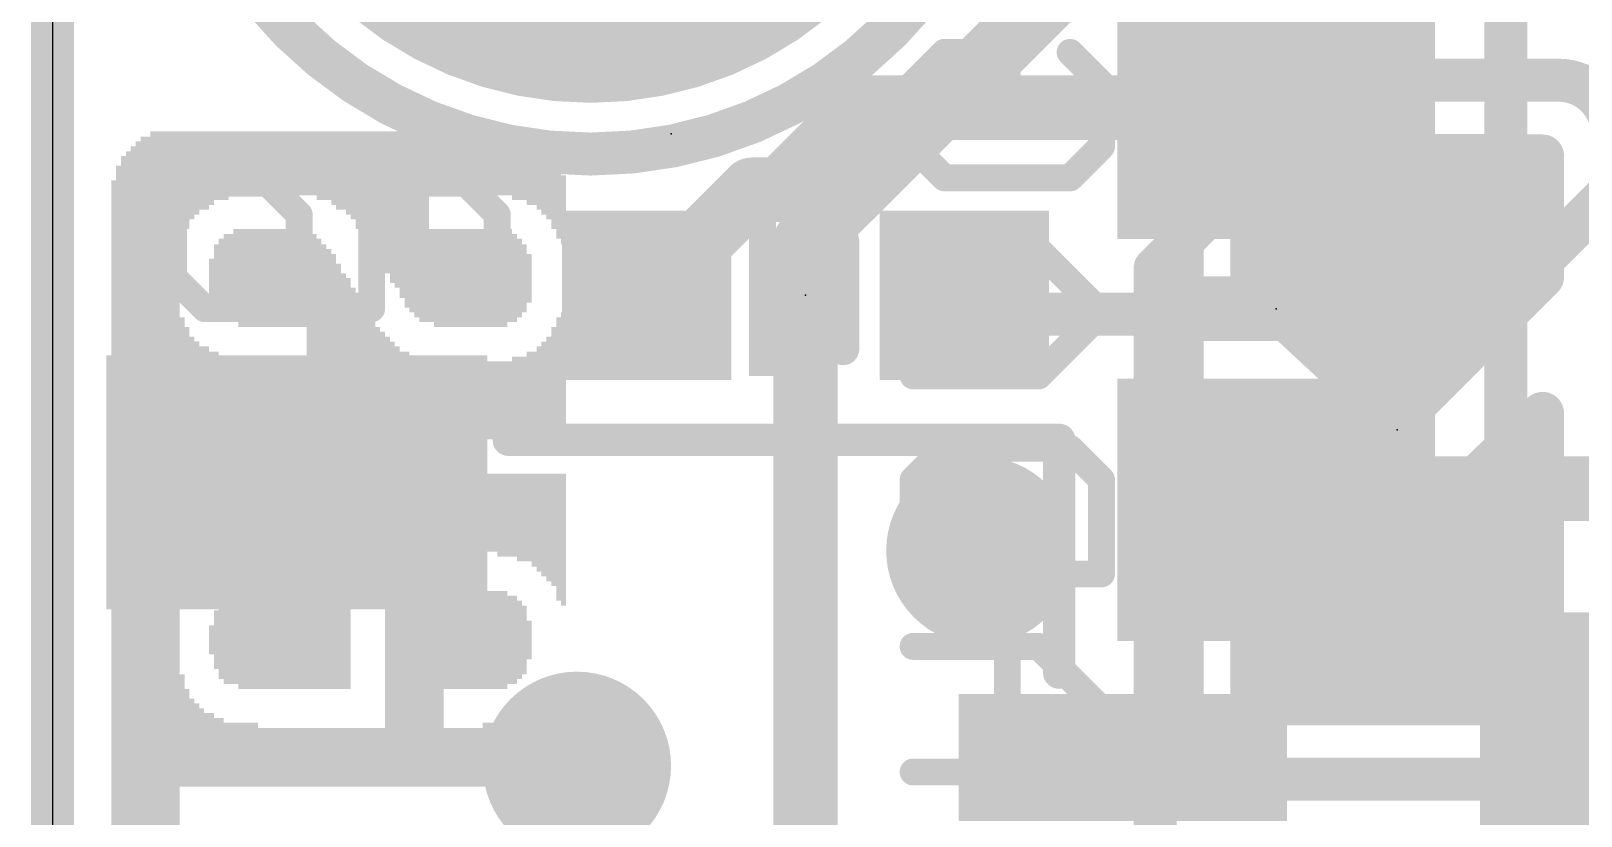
# Model space of a CAD drawing. Extents: x -0.1 to 25.5, y -0.1 to 17.9.
# Drawn here: x -0.1 to 7.22, y 10.11 to 13.82 of the extents above; entities that cross this region are included whole.
import ezdxf

# ---------------------------------------------------------------- set-up
doc = ezdxf.new("R2010")
doc.units = 0
for name, color, linetype in [('1', 12, 'CONTINUOUS'), ('16', 5, 'CONTINUOUS'), ('17', 110, 'CONTINUOUS'), ('18', 110, 'CONTINUOUS'), ('20', 53, 'CONTINUOUS'), ('21', 40, 'CONTINUOUS'), ('22', 6, 'CONTINUOUS'), ('23', 40, 'CONTINUOUS'), ('24', 6, 'CONTINUOUS')]:
    doc.layers.add(name, color=color, linetype=linetype)

# ---------------------------------------------------------------- blocks, each defined once
blk = doc.blocks.new('RECT')
blk.add_solid([(-0.5, -0.5), (0.5, -0.5), (-0.5, 0.5), (0.5, 0.5)])
blk = doc.blocks.new('RECT121920X243840R50')
at = {"const_width": 0.1905}
blk.add_lwpolyline([(0.2858, -0.5715), (0.2858, 0.5715, 0.4142), (0.1905, 0.6668), (-0.1905, 0.6668, 0.4142), (-0.2858, 0.5715), (-0.2858, -0.5715, 0.4142), (-0.1905, -0.6668), (0.1905, -0.6668, 0.4142)], format="xyb", close=True, dxfattribs=at)
blk.add_solid([(-0.2159, -0.5969), (0.2159, -0.5969), (-0.2159, 0.5969), (0.2159, 0.5969)])
blk = doc.blocks.new('ROUNDP')
at = {"const_width": 0.5}
blk.add_lwpolyline([(0, -0.25, 1), (0, 0.25, 1), (0, -0.25)], format="xyb", dxfattribs=at)
blk = doc.blocks.new('ROUNDV')
at = {"const_width": 0.5}
blk.add_lwpolyline([(0, -0.25, 1), (0, 0.25, 1), (0, -0.25)], format="xyb", dxfattribs=at)

msp = doc.modelspace()

# ---------------------------------------------------------------- linework, layer by layer
at = {"layer": '1'}
for points, const_width in [([(0, 0), (0, 17.78)], 0.2032), ([(3.4382, 13.0716), (3.8261, 13.4595)], 0.3048), ([(3.8261, 13.4595), (5.7785, 13.4595)], 0.3048), ([(7.463, 13.169), (6.7783, 12.4843)], 0.2032), ([(2.806, 12.573), (3.3046, 13.0716)], 0.3048), ([(3.3046, 13.0716), (3.4382, 13.0716)], 0.3048), ([(4.306, 12.573), (4.3947, 12.4843)], 0.2032), ([(6.7783, 12.4843), (4.3947, 12.4843)], 0.2032), ([(6.9215, 11.6595), (5.6785, 11.6595)], 0.3048), ([(5.7785, 11.5595), (5.6785, 11.6595)], 0.3048), ([(7.463, 11.6595), (6.9215, 11.6595)], 0.3048), ([(6.9215, 11.6595), (6.9215, 10.6435)], 0.3048), ([(6.9215, 10.6435), (7.278, 10.287)], 0.3048), ([(6.8478, 9.8568), (7.278, 10.287)], 0.3048)]:
    msp.add_lwpolyline(points, dxfattribs=dict(at, const_width=const_width))
for points, const_width in [([(3.8261, 13.5357, 1), (3.8261, 13.3833)], 0.1524), ([(3.88, 13.4056, 1), (3.7722, 13.5134)], 0.1524), ([(5.7785, 13.3833, 1), (5.7785, 13.5357)], 0.1524), ([(3.3046, 13.1478, 1), (3.3046, 12.9954)], 0.1524), ([(3.3585, 13.0177, 1), (3.2507, 13.1255)], 0.1524), ([(3.3843, 13.1255, 1), (3.4921, 13.0177)], 0.1524), ([(3.4382, 12.9954, 1), (3.4382, 13.1478)], 0.1524), ([(2.7521, 12.6269, 1), (2.8599, 12.5191)], 0.1524), ([(4.3419, 12.6089, 1), (4.2701, 12.5371)], 0.1016), ([(4.3947, 12.5351, 1), (4.3947, 12.4335)], 0.1016), ([(4.3588, 12.4484, 1), (4.4306, 12.5202)], 0.1016), ([(6.7424, 12.5202, 1), (6.8142, 12.4484)], 0.1016), ([(6.7783, 12.4335, 1), (6.7783, 12.5351)], 0.1016), ([(5.6785, 11.7357, 1), (5.6785, 11.5833)], 0.1524), ([(5.7324, 11.7134, 1), (5.6246, 11.6056)], 0.1524), ([(6.9215, 11.7357, 1), (6.9215, 11.5833)], 0.1524), ([(6.9977, 11.6595, 1), (6.8453, 11.6595)], 0.1524), ([(6.9215, 11.5833, 1), (6.9215, 11.7357)], 0.1524), ([(5.7246, 11.5056, 1), (5.8324, 11.6134)], 0.1524), ([(6.9754, 10.6974, 1), (6.8676, 10.5896)], 0.1524), ([(6.8453, 10.6435, 1), (6.9977, 10.6435)], 0.1524), ([(7.3319, 10.2331, 1), (7.2241, 10.3409)], 0.1524), ([(7.2241, 10.2331, 1), (7.3319, 10.3409)], 0.1524)]:
    msp.add_lwpolyline(points, format="xyb", dxfattribs=dict(at, const_width=const_width))
at = {"layer": '16'}
for points, const_width in [([(0, 0), (0, 17.78)], 0.2032), ([(6.35, 15.24), (6.35, 13.081)], 0.2032), ([(5.08, 14.351), (3.556, 12.827)], 0.3048), ([(5.6634, 13.231), (5.6634, 12.6095)], 0.2032), ([(7.0366, 13.231), (5.6634, 13.231)], 0.2032), ([(7.0366, 12.6595), (7.0366, 13.231)], 0.2032), ([(5.6634, 13.208), (7.0366, 13.208)], 0.2032), ([(6.35, 13.081), (6.223, 12.954)], 0.2032), ([(5.6634, 13.0048), (7.0366, 13.0048)], 0.2032), ([(5.207, 12.7), (5.461, 12.954)], 0.2032), ([(5.461, 12.954), (6.223, 12.954)], 0.2032), ([(6.223, 12.954), (6.35, 12.954)], 0.2032), ([(3.556, 9.398), (3.556, 12.827)], 0.3048), ([(5.6634, 12.8016), (7.0366, 12.8016)], 0.2032), ([(5.207, 9.0785), (5.207, 12.7)], 0.2032), ([(6.35, 11.9729), (7.0366, 12.6595)], 0.2032), ([(5.6634, 12.6095), (6.35, 11.9729)], 0.2032), ([(5.6754, 12.5984), (6.9755, 12.5984)], 0.2032), ([(5.8945, 12.3952), (6.7723, 12.3952)], 0.2032), ([(6.1137, 12.192), (6.5691, 12.192)], 0.2032), ([(5.6634, 12.015), (6.35, 11.3538)], 0.2032), ([(5.6634, 10.645), (5.6634, 12.015)], 0.2032), ([(5.6634, 11.9888), (5.6906, 11.9888)], 0.2032), ([(6.3329, 11.9888), (6.3659, 11.9888)], 0.2032), ([(6.35, 11.3538), (7.0366, 12.015)], 0.2032), ([(7.0094, 11.9888), (7.0366, 11.9888)], 0.2032), ([(7.0366, 12.015), (7.0366, 10.645)], 0.2032), ([(5.6634, 11.7856), (5.9016, 11.7856)], 0.2032), ([(6.7984, 11.7856), (7.0366, 11.7856)], 0.2032), ([(5.6634, 11.5824), (6.1126, 11.5824)], 0.2032), ([(6.5874, 11.5824), (7.0366, 11.5824)], 0.2032), ([(5.6634, 11.3792), (6.3236, 11.3792)], 0.2032), ([(6.3764, 11.3792), (7.0366, 11.3792)], 0.2032), ([(5.6634, 11.176), (7.0366, 11.176)], 0.2032), ([(5.6634, 10.9728), (7.0366, 10.9728)], 0.2032), ([(6.35, 10.922), (7.62, 10.922)], 0.3048), ([(5.6634, 10.7696), (7.0366, 10.7696)], 0.2032), ([(7.0366, 10.645), (5.6634, 10.645)], 0.2032)]:
    msp.add_lwpolyline(points, dxfattribs=dict(at, const_width=const_width))
for points, const_width in [([(5.7142, 13.231, 1), (5.6126, 13.231)], 0.1016), ([(5.6634, 13.2818, 1), (5.6634, 13.1802)], 0.1016), ([(7.0874, 13.231, 1), (6.9858, 13.231)], 0.1016), ([(7.0366, 13.1802, 1), (7.0366, 13.2818)], 0.1016), ([(5.6634, 13.2588, 1), (5.6634, 13.1572)], 0.1016), ([(7.0366, 13.1572, 1), (7.0366, 13.2588)], 0.1016), ([(6.3859, 13.0451, 1), (6.3141, 13.1169)], 0.1016), ([(5.6634, 13.0556, 1), (5.6634, 12.954)], 0.1016), ([(6.2992, 13.081, 1), (6.4008, 13.081)], 0.1016), ([(7.0366, 12.954, 1), (7.0366, 13.0556)], 0.1016), ([(5.461, 13.0048, 1), (5.461, 12.9032)], 0.1016), ([(5.4969, 12.9181, 1), (5.4251, 12.9899)], 0.1016), ([(6.223, 13.0048, 1), (6.223, 12.9032)], 0.1016), ([(6.1871, 12.9899, 1), (6.2589, 12.9181)], 0.1016), ([(6.223, 12.9032, 1), (6.223, 13.0048)], 0.1016), ([(6.35, 12.9032, 1), (6.35, 13.0048)], 0.1016), ([(3.6322, 12.827, 1), (3.4798, 12.827)], 0.1524), ([(3.5021, 12.8809, 1), (3.6099, 12.7731)], 0.1524), ([(5.6634, 12.8524, 1), (5.6634, 12.7508)], 0.1016), ([(7.0366, 12.7508, 1), (7.0366, 12.8524)], 0.1016), ([(5.2578, 12.7, 1), (5.1562, 12.7)], 0.1016), ([(5.1711, 12.7359, 1), (5.2429, 12.6641)], 0.1016), ([(7.0725, 12.6236, 1), (7.0007, 12.6954)], 0.1016), ([(5.6979, 12.6468, 1), (5.6289, 12.5722)], 0.1016), ([(5.6754, 12.6492, 1), (5.6754, 12.5476)], 0.1016), ([(6.9755, 12.5476, 1), (6.9755, 12.6492)], 0.1016), ([(6.9858, 12.6595, 1), (7.0874, 12.6595)], 0.1016), ([(5.6126, 12.6095, 1), (5.7142, 12.6095)], 0.1016), ([(5.8945, 12.446, 1), (5.8945, 12.3444)], 0.1016), ([(6.7723, 12.3444, 1), (6.7723, 12.446)], 0.1016), ([(6.1137, 12.2428, 1), (6.1137, 12.1412)], 0.1016), ([(6.5691, 12.1412, 1), (6.5691, 12.2428)], 0.1016), ([(5.6986, 12.0516, 1), (5.6282, 11.9784)], 0.1016), ([(5.7142, 12.015, 1), (5.6126, 12.015)], 0.1016), ([(5.6634, 12.0396, 1), (5.6634, 11.938)], 0.1016), ([(5.6906, 11.938, 1), (5.6906, 12.0396)], 0.1016), ([(6.3329, 12.0396, 1), (6.3329, 11.938)], 0.1016), ([(6.3659, 11.938, 1), (6.3659, 12.0396)], 0.1016), ([(7.0094, 12.0396, 1), (7.0094, 11.938)], 0.1016), ([(7.0874, 12.015, 1), (6.9858, 12.015)], 0.1016), ([(7.0718, 11.9784, 1), (7.0014, 12.0516)], 0.1016), ([(7.0366, 11.938, 1), (7.0366, 12.0396)], 0.1016), ([(6.3141, 12.0088, 1), (6.3859, 11.937)], 0.1016), ([(6.3155, 11.9356, 1), (6.3845, 12.0102)], 0.1016), ([(5.6634, 11.8364, 1), (5.6634, 11.7348)], 0.1016), ([(5.9016, 11.7348, 1), (5.9016, 11.8364)], 0.1016), ([(6.7984, 11.8364, 1), (6.7984, 11.7348)], 0.1016), ([(7.0366, 11.7348, 1), (7.0366, 11.8364)], 0.1016), ([(5.6634, 11.6332, 1), (5.6634, 11.5316)], 0.1016), ([(6.1126, 11.5316, 1), (6.1126, 11.6332)], 0.1016), ([(6.5874, 11.6332, 1), (6.5874, 11.5316)], 0.1016), ([(7.0366, 11.5316, 1), (7.0366, 11.6332)], 0.1016), ([(5.6634, 11.43, 1), (5.6634, 11.3284)], 0.1016), ([(6.3148, 11.3904, 1), (6.3852, 11.3172)], 0.1016), ([(6.3148, 11.3172, 1), (6.3852, 11.3904)], 0.1016), ([(6.3236, 11.3284, 1), (6.3236, 11.43)], 0.1016), ([(6.3764, 11.43, 1), (6.3764, 11.3284)], 0.1016), ([(7.0366, 11.3284, 1), (7.0366, 11.43)], 0.1016), ([(5.6634, 11.2268, 1), (5.6634, 11.1252)], 0.1016), ([(7.0366, 11.1252, 1), (7.0366, 11.2268)], 0.1016), ([(5.6634, 11.0236, 1), (5.6634, 10.922)], 0.1016), ([(6.35, 10.9982, 1), (6.35, 10.8458)], 0.1524), ([(7.0366, 10.922, 1), (7.0366, 11.0236)], 0.1016), ([(5.6634, 10.8204, 1), (5.6634, 10.7188)], 0.1016), ([(7.0366, 10.7188, 1), (7.0366, 10.8204)], 0.1016), ([(5.6634, 10.6958, 1), (5.6634, 10.5942)], 0.1016), ([(5.6126, 10.645, 1), (5.7142, 10.645)], 0.1016), ([(6.9858, 10.645, 1), (7.0874, 10.645)], 0.1016), ([(7.0366, 10.5942, 1), (7.0366, 10.6958)], 0.1016)]:
    msp.add_lwpolyline(points, format="xyb", dxfattribs=dict(at, const_width=const_width))
at = {"layer": '20'}
msp.add_line((0, 15.24), (0, 2.54), dxfattribs=at)
at = {"layer": '21'}
for points, const_width in [([(2.54, 13.24, 1), (2.54, 17.24, 1), (2.54, 13.24)], 0.2032), ([(0.7198, 13.1344, 1), (0.7198, 13.0709)], 0.0635), ([(0.7422, 13.0802, 1), (0.6973, 13.1251)], 0.0635), ([(1.0388, 13.1251, 1), (0.9939, 13.0802)], 0.0635), ([(1.0164, 13.0709, 1), (1.0164, 13.1344)], 0.0635), ([(1.507, 13.1344, 1), (1.507, 13.0709)], 0.0635), ([(1.5388, 13.1027, 1), (1.4753, 13.1027)], 0.0635), ([(1.9743, 13.1251, 1), (1.9294, 13.0802)], 0.0635), ([(1.9519, 13.0709, 1), (1.9519, 13.1344)], 0.0635), ([(0.6033, 12.9544, 1), (0.5397, 12.9544)], 0.0635), ([(0.549, 12.9768, 1), (0.594, 12.9319)], 0.0635), ([(1.1964, 12.9544, 1), (1.1329, 12.9544)], 0.0635), ([(1.1422, 12.9319, 1), (1.1871, 12.9768)], 0.0635), ([(2.1319, 12.9544, 1), (2.0684, 12.9544)], 0.0635), ([(2.0777, 12.9319, 1), (2.1226, 12.9768)], 0.0635), ([(3.7719, 12.827, 1), (3.6957, 12.827)], 0.0762), ([(3.7576, 12.7972, 1), (3.71, 12.8568)], 0.0762), ([(3.7021, 12.8397, 1), (3.7021, 12.7635)], 0.0762), ([(3.7338, 12.7635, 1), (3.7338, 12.8397)], 0.0762), ([(0.5397, 12.6578, 1), (0.6033, 12.6578)], 0.0635), ([(0.594, 12.6802, 1), (0.549, 12.6353)], 0.0635), ([(1.1329, 12.6578, 1), (1.1964, 12.6578)], 0.0635), ([(1.1871, 12.6353, 1), (1.1422, 12.6802)], 0.0635), ([(3.5116, 12.6873, 1), (3.5116, 12.6111)], 0.0762), ([(3.7338, 12.6111, 1), (3.7338, 12.6873)], 0.0762), ([(3.4401, 12.6028, 1), (3.3925, 12.5432)], 0.0762), ([(3.3925, 12.6028, 1), (3.4401, 12.5432)], 0.0762), ([(5.2705, 12.5857, 1), (5.2705, 12.4333)], 0.1524), ([(6.2865, 12.4333, 1), (6.2865, 12.5857)], 0.1524), ([(0.7198, 12.5413, 1), (0.7198, 12.4778)], 0.0635), ([(0.6973, 12.487, 1), (0.7422, 12.532)], 0.0635), ([(0.9939, 12.532, 1), (1.0388, 12.487)], 0.0635), ([(1.0164, 12.4778, 1), (1.0164, 12.5413)], 0.0635), ([(1.4753, 12.5095, 1), (1.5388, 12.5095)], 0.0635), ([(2.0684, 12.5095, 1), (2.1319, 12.5095)], 0.0635), ([(3.5116, 12.5349, 1), (3.5116, 12.4587)], 0.0762), ([(3.7338, 12.4587, 1), (3.7338, 12.5349)], 0.0762), ([(3.7021, 12.3825, 1), (3.7021, 12.3063)], 0.0762), ([(3.71, 12.2892, 1), (3.7576, 12.3488)], 0.0762), ([(3.7338, 12.3063, 1), (3.7338, 12.3825)], 0.0762), ([(3.6957, 12.319, 1), (3.7719, 12.319)], 0.0762), ([(2.154, 11.9281, 1), (2.154, 11.8519)], 0.0762), ([(4.7921, 11.89, 1), (4.7159, 11.89)], 0.0762), ([(4.754, 11.8519, 1), (4.754, 11.9281)], 0.0762), ([(6.8122, 11.1095, 1), (6.9138, 11.1095)], 0.1016), ([(0.4921, 10.99, 1), (0.4159, 10.99)], 0.0762), ([(4.7159, 10.79, 1), (4.7921, 10.79)], 0.0762)]:
    msp.add_lwpolyline(points, format="xyb", dxfattribs=dict(at, const_width=const_width))
for points, const_width in [([(6.863, 11.1095), (6.863, 13.9095)], 0.2032), ([(0.7198, 13.1027), (0.5715, 12.9544)], 0.127), ([(1.0164, 13.1027), (0.7198, 13.1027)], 0.127), ([(1.1647, 12.9544), (1.0164, 13.1027)], 0.127), ([(1.507, 12.5095), (1.507, 13.1027)], 0.127), ([(1.507, 13.1027), (1.9519, 13.1027)], 0.127), ([(1.9519, 13.1027), (2.1002, 12.9544)], 0.127), ([(0.5715, 12.9544), (0.5715, 12.6578)], 0.127), ([(1.1647, 12.6578), (1.1647, 12.9544)], 0.127), ([(2.1002, 12.9544), (2.1002, 12.5095)], 0.127), ([(3.7338, 12.827), (3.4163, 12.573)], 0.1524), ([(3.7338, 12.319), (3.7338, 12.827)], 0.1524), ([(3.7021, 12.8016), (3.7338, 12.8016)], 0.1524), ([(0.5715, 12.6578), (0.7198, 12.5095)], 0.127), ([(1.0164, 12.5095), (1.1647, 12.6578)], 0.127), ([(3.5116, 12.6492), (3.7338, 12.6492)], 0.1524), ([(3.4163, 12.573), (3.7338, 12.319)], 0.1524), ([(5.2705, 12.5095), (6.2865, 12.5095)], 0.3048), ([(0.7198, 12.5095), (1.0164, 12.5095)], 0.127), ([(3.5116, 12.4968), (3.7338, 12.4968)], 0.1524), ([(3.7021, 12.3444), (3.7338, 12.3444)], 0.1524), ([(2.154, 11.89), (4.754, 11.89)], 0.1524), ([(4.754, 11.89), (4.754, 10.79)], 0.1524), ([(0.454, 10.99), (0.454, 6.79)], 0.1524)]:
    msp.add_lwpolyline(points, dxfattribs=dict(at, const_width=const_width))
at = {"layer": '22'}
for points, const_width in [([(4.064, 13.5724), (4.2123, 13.7207)], 0.127), ([(4.2123, 13.7207), (4.5089, 13.7207)], 0.127), ([(4.5089, 13.7207), (4.5089, 13.4241)], 0.127), ([(4.8055, 13.7207), (4.9538, 13.5724)], 0.127), ([(7.112, 13.589), (5.588, 13.589)], 0.2032), ([(4.064, 13.2758), (4.064, 13.5724)], 0.127), ([(4.9538, 13.5724), (4.9538, 13.2758)], 0.127), ([(5.334, 13.335), (5.334, 10.541)], 0.2032), ([(4.2123, 13.1275), (4.064, 13.2758)], 0.127), ([(4.9538, 13.2758), (4.8055, 13.1275)], 0.127), ([(4.8055, 13.1275), (4.2123, 13.1275)], 0.127), ([(4.6572, 12.7852), (4.064, 12.7852)], 0.127), ([(4.5089, 12.192), (4.5089, 12.7852)], 0.127), ([(4.9538, 12.4886), (4.6572, 12.7852)], 0.127), ([(4.6572, 12.192), (4.9538, 12.4886)], 0.127), ([(4.064, 12.192), (4.6572, 12.192)], 0.127), ([(4.064, 11.7014), (4.2123, 11.8497)], 0.127), ([(4.2123, 11.8497), (4.8055, 11.8497)], 0.127), ([(4.8055, 11.8497), (4.9538, 11.7014)], 0.127), ([(4.064, 11.2565), (4.064, 11.7014)], 0.127), ([(4.9538, 11.7014), (4.9538, 11.2565)], 0.127), ([(4.9538, 11.2565), (4.064, 11.2565)], 0.127), ([(4.6572, 10.9141), (4.064, 10.9141)], 0.127), ([(4.5089, 10.321), (4.5089, 10.9141)], 0.127), ([(4.9538, 10.6175), (4.6572, 10.9141)], 0.127), ([(4.6572, 10.321), (4.9538, 10.6175)], 0.127), ([(4.064, 10.321), (4.6572, 10.321)], 0.127), ([(7.112, 10.287), (5.588, 10.287)], 0.2032)]:
    msp.add_lwpolyline(points, dxfattribs=dict(at, const_width=const_width))
for points, const_width in [([(4.2123, 13.7524, 1), (4.2123, 13.6889)], 0.0635), ([(4.2347, 13.6982, 1), (4.1898, 13.7431)], 0.0635), ([(4.5406, 13.7207, 1), (4.4771, 13.7207)], 0.0635), ([(4.5089, 13.6889, 1), (4.5089, 13.7524)], 0.0635), ([(4.8279, 13.7431, 1), (4.783, 13.6982)], 0.0635), ([(5.588, 13.589, 0.4142), (5.334, 13.335)], 0.2032), ([(5.588, 13.6398, 1), (5.588, 13.5382)], 0.1016), ([(5.588, 13.5382, 1), (5.588, 13.6398)], 0.1016), ([(7.366, 13.335, 0.4142), (7.112, 13.589)], 0.2032), ([(7.112, 13.6398, 1), (7.112, 13.5382)], 0.1016), ([(7.112, 13.5382, 1), (7.112, 13.6398)], 0.1016), ([(4.0415, 13.5948, 1), (4.0865, 13.5499)], 0.0635), ([(4.0957, 13.5724, 1), (4.0323, 13.5724)], 0.0635), ([(4.9855, 13.5724, 1), (4.922, 13.5724)], 0.0635), ([(4.9313, 13.5499, 1), (4.9762, 13.5948)], 0.0635), ([(4.4771, 13.4241, 1), (4.5406, 13.4241)], 0.0635), ([(5.3848, 13.335, 1), (5.2832, 13.335)], 0.1016), ([(4.0865, 13.2983, 1), (4.0415, 13.2534)], 0.0635), ([(4.9762, 13.2534, 1), (4.9313, 13.2983)], 0.0635), ([(5.2832, 13.335, 1), (5.3848, 13.335)], 0.1016), ([(4.0323, 13.2758, 1), (4.0957, 13.2758)], 0.0635), ([(4.922, 13.2758, 1), (4.9855, 13.2758)], 0.0635), ([(4.2123, 13.1593, 1), (4.2123, 13.0958)], 0.0635), ([(4.1898, 13.1051, 1), (4.2347, 13.15)], 0.0635), ([(4.783, 13.15, 1), (4.8279, 13.1051)], 0.0635), ([(4.8055, 13.0958, 1), (4.8055, 13.1593)], 0.0635), ([(4.064, 12.8169, 1), (4.064, 12.7534)], 0.0635), ([(4.5406, 12.7852, 1), (4.4771, 12.7852)], 0.0635), ([(4.6796, 12.8076, 1), (4.6347, 12.7627)], 0.0635), ([(4.6572, 12.7534, 1), (4.6572, 12.8169)], 0.0635), ([(4.9762, 12.4661, 1), (4.9313, 12.511)], 0.0635), ([(4.9313, 12.4661, 1), (4.9762, 12.511)], 0.0635), ([(4.064, 12.2237, 1), (4.064, 12.1602)], 0.0635), ([(4.6347, 12.2144, 1), (4.6796, 12.1695)], 0.0635), ([(4.6572, 12.1602, 1), (4.6572, 12.2237)], 0.0635), ([(4.4771, 12.192, 1), (4.5406, 12.192)], 0.0635), ([(4.2123, 11.8814, 1), (4.2123, 11.8179)], 0.0635), ([(4.2347, 11.8272, 1), (4.1898, 11.8721)], 0.0635), ([(4.8279, 11.8721, 1), (4.783, 11.8272)], 0.0635), ([(4.8055, 11.8179, 1), (4.8055, 11.8814)], 0.0635), ([(4.0415, 11.7238, 1), (4.0865, 11.6789)], 0.0635), ([(4.0957, 11.7014, 1), (4.0323, 11.7014)], 0.0635), ([(4.9855, 11.7014, 1), (4.922, 11.7014)], 0.0635), ([(4.9313, 11.6789, 1), (4.9762, 11.7238)], 0.0635), ([(4.064, 11.2882, 1), (4.064, 11.2247)], 0.0635), ([(4.0323, 11.2565, 1), (4.0957, 11.2565)], 0.0635), ([(4.922, 11.2565, 1), (4.9855, 11.2565)], 0.0635), ([(4.9538, 11.2247, 1), (4.9538, 11.2882)], 0.0635), ([(4.064, 10.9459, 1), (4.064, 10.8824)], 0.0635), ([(4.5406, 10.9141, 1), (4.4771, 10.9141)], 0.0635), ([(4.6796, 10.9366, 1), (4.6347, 10.8917)], 0.0635), ([(4.6572, 10.8824, 1), (4.6572, 10.9459)], 0.0635), ([(4.9762, 10.5951, 1), (4.9313, 10.64)], 0.0635), ([(4.9313, 10.5951, 1), (4.9762, 10.64)], 0.0635), ([(5.334, 10.541, 0.4142), (5.588, 10.287)], 0.2032), ([(5.3848, 10.541, 1), (5.2832, 10.541)], 0.1016), ([(7.112, 10.287, 0.4142), (7.366, 10.541)], 0.2032), ([(5.2832, 10.541, 1), (5.3848, 10.541)], 0.1016), ([(4.064, 10.3527, 1), (4.064, 10.2892)], 0.0635), ([(4.4771, 10.321, 1), (4.5406, 10.321)], 0.0635), ([(4.6347, 10.3434, 1), (4.6796, 10.2985)], 0.0635), ([(4.6572, 10.2892, 1), (4.6572, 10.3527)], 0.0635), ([(5.588, 10.3378, 1), (5.588, 10.2362)], 0.1016), ([(5.588, 10.2362, 1), (5.588, 10.3378)], 0.1016), ([(7.112, 10.3378, 1), (7.112, 10.2362)], 0.1016), ([(7.112, 10.2362, 1), (7.112, 10.3378)], 0.1016)]:
    msp.add_lwpolyline(points, format="xyb", dxfattribs=dict(at, const_width=const_width))
at = {"layer": '23'}
for p in [(3.556, 12.573), (5.7785, 12.5095)]:
    msp.add_point(p, dxfattribs=at)
at = {"layer": '24'}
for p in [(2.921, 13.335), (6.35, 11.938)]:
    msp.add_point(p, dxfattribs=at)

# ---------------------------------------------------------------- block references
at = {"layer": '1', "rotation": 90}
for p, xscale, yscale in [((5.7785, 13.4595), 1.24, 1.5), ((2.806, 12.573), 0.8, 0.8), ((4.306, 12.573), 0.8, 0.8), ((5.7785, 11.5595), 1.24, 1.5)]:
    msp.add_blockref('RECT', p, dxfattribs=dict(at, xscale=xscale, yscale=yscale))
at = {"layer": '1'}
for p, xscale, yscale in [((1.154, 11.69), 1.8, 1.2), ((5.054, 10.39), 1.55, 0.6)]:
    msp.add_blockref('RECT', p, dxfattribs=dict(at, xscale=xscale, yscale=yscale))
at = {"layer": '1', "xscale": 1.075}
msp.add_blockref('RECT', (7.278, 10.287), dxfattribs=at)
at = {"layer": '16', "rotation": 270}
for p in [(6.35, 12.954), (6.35, 10.922)]:
    msp.add_blockref('RECT121920X243840R50', p, dxfattribs=at)
at = {"layer": '17', "xscale": 3.516, "yscale": 3.516}
msp.add_blockref('ROUNDP', (2.54, 15.24), dxfattribs=at)
msp.add_blockref('ROUNDP', (2.54, 15.24), dxfattribs=at)
at = {"layer": '18', "xscale": 0.889, "yscale": 0.889}
for p in [(4.3815, 11.3665), (4.3815, 11.3665), (2.4765, 10.3505), (2.4765, 10.3505)]:
    msp.add_blockref('ROUNDV', p, dxfattribs=at)
at = {"layer": '21', "xscale": 0.762, "yscale": 0.127, "rotation": 90}
msp.add_blockref('RECT', (3.3528, 12.573), dxfattribs=at)
at = {"layer": '22', "rotation": 270}
for p, xscale, yscale in [((0.4271, 12.6073), 1.43, 0.0231), ((0.4502, 12.6073), 1.43, 0.0231), ((0.4733, 12.62), 1.4554, 0.0231), ((0.4964, 12.62), 1.4554, 0.0231), ((0.5196, 12.62), 1.4554, 0.0231), ((0.5427, 12.62), 1.4554, 0.0231), ((0.5658, 12.62), 1.4554, 0.0231), ((0.5889, 12.62), 1.4554, 0.0231), ((0.612, 13.0937), 0.508, 0.0231), ((0.635, 13.1166), 0.4623, 0.0229), ((0.658, 13.1394), 0.4166, 0.0231), ((0.6811, 13.1509), 0.3937, 0.0231), ((0.7042, 13.1623), 0.3708, 0.0231), ((0.7273, 13.1623), 0.3708, 0.0231), ((0.7504, 13.1737), 0.348, 0.0231), ((0.7736, 13.1851), 0.3251, 0.0231), ((0.7967, 13.1851), 0.3251, 0.0231), ((0.8198, 13.1851), 0.3251, 0.0231), ((0.8429, 13.1966), 0.3023, 0.0231), ((0.866, 13.1966), 0.3023, 0.0231), ((0.889, 13.1966), 0.3023, 0.0229), ((0.912, 13.1966), 0.3023, 0.0231), ((0.9351, 13.1966), 0.3023, 0.0231), ((0.9582, 13.1966), 0.3023, 0.0231), ((0.9813, 13.1966), 0.3023, 0.0231), ((1.0044, 13.1966), 0.3023, 0.0231), ((1.0276, 13.1966), 0.3023, 0.0231), ((1.0507, 13.1966), 0.3023, 0.0231), ((1.0738, 13.1966), 0.3023, 0.0231), ((1.0969, 13.1966), 0.3023, 0.0231), ((1.12, 13.1966), 0.3023, 0.0231), ((1.143, 13.1966), 0.3023, 0.0229), ((1.166, 13.1966), 0.3023, 0.0231), ((1.1891, 13.1966), 0.3023, 0.0231), ((1.2122, 13.1966), 0.3023, 0.0231), ((1.2353, 13.1966), 0.3023, 0.0231), ((1.2584, 13.1851), 0.3251, 0.0231), ((1.2816, 13.1851), 0.3251, 0.0231), ((1.3047, 13.1851), 0.3251, 0.0231), ((1.3278, 13.1737), 0.348, 0.0231), ((1.3509, 13.1623), 0.3708, 0.0231), ((1.374, 13.1623), 0.3708, 0.0231), ((1.397, 13.1509), 0.3937, 0.0229), ((1.42, 13.1394), 0.4166, 0.0231), ((1.4431, 13.1166), 0.4623, 0.0231), ((1.4662, 13.1051), 0.4851, 0.0231), ((1.4893, 13.081), 0.5334, 0.0231), ((1.5124, 13.0696), 0.5563, 0.0231), ((1.5356, 13.0467), 0.602, 0.0231), ((1.5587, 13.0239), 0.6477, 0.0231), ((1.5818, 13.0124), 0.6706, 0.0231), ((1.6049, 12.9896), 0.7163, 0.0231), ((1.628, 12.9781), 0.7391, 0.0231), ((1.651, 12.954), 0.7874, 0.0229), ((1.674, 12.9311), 0.8331, 0.0231), ((1.6971, 12.9197), 0.856, 0.0231), ((1.7202, 12.9083), 0.8788, 0.0231), ((1.7433, 12.8969), 0.9017, 0.0231), ((1.7664, 12.8969), 0.9017, 0.0231), ((1.7896, 13.1966), 0.3023, 0.0231), ((1.8127, 13.1966), 0.3023, 0.0231), ((1.8358, 13.1966), 0.3023, 0.0231), ((1.8589, 13.1966), 0.3023, 0.0231), ((1.882, 13.1966), 0.3023, 0.0231), ((1.905, 13.1966), 0.3023, 0.0229), ((1.928, 13.1966), 0.3023, 0.0231), ((1.9511, 13.1966), 0.3023, 0.0231), ((1.9742, 13.1966), 0.3023, 0.0231), ((1.9973, 13.1966), 0.3023, 0.0231), ((2.0204, 13.1966), 0.3023, 0.0231), ((2.0436, 13.1966), 0.3023, 0.0231), ((2.0667, 13.1966), 0.3023, 0.0231), ((2.0898, 13.1966), 0.3023, 0.0231), ((2.1129, 13.1966), 0.3023, 0.0231), ((2.136, 13.1966), 0.3023, 0.0231), ((2.159, 13.1966), 0.3023, 0.0229), ((2.182, 13.1851), 0.3251, 0.0231), ((2.2051, 13.1851), 0.3251, 0.0231), ((2.2282, 13.1851), 0.3251, 0.0231), ((2.2513, 13.161), 0.3226, 0.0231), ((2.2744, 13.161), 0.3226, 0.0231), ((0.358, 12.573), 1.3614, 0.0231), ((0.381, 12.5844), 1.3843, 0.0229), ((0.404, 12.5959), 1.4072, 0.0231), ((2.2976, 13.1382), 0.3226, 0.0231), ((2.3207, 13.1153), 0.3226, 0.0231), ((2.3438, 13.0924), 0.3226, 0.0231), ((0.3118, 12.5387), 1.2929, 0.0231), ((0.3349, 12.5616), 1.3386, 0.0231), ((2.3669, 13.0581), 0.3454, 0.0231), ((2.39, 13.0124), 0.3454, 0.0231), ((0.2887, 12.5044), 1.2243, 0.0231), ((2.413, 12.9769), 0.3251, 0.0229), ((0.866, 12.6657), 0.4394, 0.0231), ((0.889, 12.6543), 0.4623, 0.0229), ((0.912, 12.6543), 0.4623, 0.0231), ((0.9351, 12.6543), 0.4623, 0.0231), ((0.9582, 12.6543), 0.4623, 0.0231), ((0.9813, 12.6543), 0.4623, 0.0231), ((1.0044, 12.6543), 0.4623, 0.0231), ((1.0276, 12.6543), 0.4623, 0.0231), ((1.0507, 12.6543), 0.4623, 0.0231), ((1.0738, 12.6543), 0.4623, 0.0231), ((1.0969, 12.6543), 0.4623, 0.0231), ((1.12, 12.6543), 0.4623, 0.0231), ((1.143, 12.6543), 0.4623, 0.0229), ((1.166, 12.6543), 0.4623, 0.0231), ((1.1891, 12.6543), 0.4623, 0.0231), ((1.7896, 12.6657), 0.4394, 0.0231), ((1.8127, 12.6543), 0.4623, 0.0231), ((1.8358, 12.6543), 0.4623, 0.0231), ((1.8589, 12.6543), 0.4623, 0.0231), ((1.882, 12.6543), 0.4623, 0.0231), ((1.905, 12.6543), 0.4623, 0.0229), ((1.928, 12.6543), 0.4623, 0.0231), ((1.9511, 12.6543), 0.4623, 0.0231), ((1.9742, 12.6543), 0.4623, 0.0231), ((1.9973, 12.6543), 0.4623, 0.0231), ((2.0204, 12.6543), 0.4623, 0.0231), ((2.0436, 12.6543), 0.4623, 0.0231), ((2.0667, 12.6543), 0.4623, 0.0231), ((2.0898, 12.6543), 0.4623, 0.0231), ((2.1129, 12.6543), 0.4623, 0.0231), ((2.136, 12.6543), 0.4623, 0.0231), ((2.159, 12.6657), 0.4394, 0.0229), ((0.7736, 12.653), 0.3226, 0.0231), ((0.7967, 12.6543), 0.3708, 0.0231), ((0.8198, 12.6543), 0.4166, 0.0231), ((0.8429, 12.6543), 0.4166, 0.0231), ((1.2122, 12.3774), 0.9703, 0.0231), ((1.2353, 12.3774), 0.9703, 0.0231), ((1.2584, 12.366), 0.9474, 0.0231), ((1.2816, 12.3533), 0.922, 0.0231), ((2.182, 12.6543), 0.4166, 0.0231), ((2.2051, 12.6543), 0.3708, 0.0231), ((2.2282, 12.653), 0.3226, 0.0231), ((0.7504, 12.653), 0.1854, 0.0231), ((1.3047, 12.3419), 0.8992, 0.0231), ((1.3278, 12.3304), 0.8763, 0.0231), ((2.2513, 12.653), 0.2311, 0.0231), ((1.3509, 12.3076), 0.8306, 0.0231), ((1.374, 12.2847), 0.7849, 0.0231), ((1.397, 12.2733), 0.762, 0.0229), ((1.42, 12.2504), 0.7163, 0.0231), ((1.4431, 12.239), 0.6934, 0.0231), ((1.4662, 12.2149), 0.6452, 0.0231), ((0.612, 12.2847), 0.3683, 0.0231), ((1.4893, 12.192), 0.5994, 0.0231), ((1.5124, 12.1806), 0.5766, 0.0231), ((2.39, 12.1806), 0.5766, 0.0231), ((2.413, 12.192), 0.5994, 0.0229), ((0.635, 12.2619), 0.3226, 0.0229), ((0.658, 12.239), 0.2769, 0.0231), ((1.5356, 12.1577), 0.5309, 0.0231), ((1.5587, 12.1463), 0.508, 0.0231), ((1.5818, 12.1349), 0.4851, 0.0231), ((2.3438, 12.1349), 0.4851, 0.0231), ((2.3669, 12.1577), 0.5309, 0.0231), ((0.6811, 12.2276), 0.254, 0.0231), ((0.7042, 12.2161), 0.2311, 0.0231), ((0.7273, 12.2161), 0.2311, 0.0231), ((0.7504, 12.2034), 0.2057, 0.0231), ((0.7736, 12.0993), 0.414, 0.0231), ((1.6049, 12.1234), 0.4623, 0.0231), ((1.628, 12.112), 0.4394, 0.0231), ((1.651, 12.0993), 0.414, 0.0229), ((1.674, 12.0993), 0.414, 0.0231), ((2.2513, 12.0993), 0.414, 0.0231), ((2.2744, 12.0993), 0.414, 0.0231), ((2.2976, 12.112), 0.4394, 0.0231), ((2.3207, 12.1234), 0.4623, 0.0231), ((0.7967, 12.0879), 0.3912, 0.0231), ((0.8198, 12.0879), 0.3912, 0.0231), ((0.8429, 12.0879), 0.3912, 0.0231), ((0.866, 12.0764), 0.3683, 0.0231), ((0.889, 12.0764), 0.3683, 0.0229), ((0.912, 12.0764), 0.3683, 0.0231), ((0.9351, 12.0764), 0.3683, 0.0231), ((0.9582, 12.0764), 0.3683, 0.0231), ((0.9813, 12.0764), 0.3683, 0.0231), ((1.0044, 12.0764), 0.3683, 0.0231), ((1.0276, 12.0764), 0.3683, 0.0231), ((1.0507, 12.0764), 0.3683, 0.0231), ((1.0738, 12.0764), 0.3683, 0.0231), ((1.0969, 12.0764), 0.3683, 0.0231), ((1.12, 12.0764), 0.3683, 0.0231), ((1.143, 12.0764), 0.3683, 0.0229), ((1.166, 12.0764), 0.3683, 0.0231), ((1.1891, 12.0764), 0.3683, 0.0231), ((1.6971, 12.0879), 0.3912, 0.0231), ((1.7202, 12.0879), 0.3912, 0.0231), ((1.7433, 12.0764), 0.3683, 0.0231), ((1.7664, 12.0764), 0.3683, 0.0231), ((1.7896, 12.0764), 0.3683, 0.0231), ((1.8127, 12.0764), 0.3683, 0.0231), ((1.8358, 12.0764), 0.3683, 0.0231), ((1.8589, 12.0764), 0.3683, 0.0231), ((1.882, 12.0764), 0.3683, 0.0231), ((1.905, 12.0764), 0.3683, 0.0229), ((1.928, 12.0764), 0.3683, 0.0231), ((1.9511, 12.0764), 0.3683, 0.0231), ((1.9742, 12.0764), 0.3683, 0.0231), ((1.9973, 12.0764), 0.3683, 0.0231), ((2.0204, 12.0764), 0.3683, 0.0231), ((2.0436, 12.0764), 0.3683, 0.0231), ((2.0667, 12.0764), 0.3683, 0.0231), ((2.0898, 12.0764), 0.3683, 0.0231), ((2.1129, 12.0764), 0.3683, 0.0231), ((2.136, 12.0764), 0.3683, 0.0231), ((2.159, 12.0764), 0.3683, 0.0229), ((2.182, 12.0879), 0.3912, 0.0231), ((2.2051, 12.0879), 0.3912, 0.0231), ((2.2282, 12.0879), 0.3912, 0.0231), ((0.2887, 9.0856), 5.2883, 0.0231), ((0.3118, 9.0513), 5.3569, 0.0231), ((0.3349, 9.0284), 5.4026, 0.0231), ((0.358, 9.017), 5.4254, 0.0231), ((0.381, 9.0056), 5.4483, 0.0229), ((0.404, 8.9941), 5.4712, 0.0231), ((0.4271, 8.9941), 5.4712, 0.0231), ((0.4502, 8.9827), 5.494, 0.0231), ((0.4733, 8.9827), 5.494, 0.0231), ((0.4964, 8.97), 5.5194, 0.0231), ((0.5196, 8.97), 5.5194, 0.0231), ((0.5427, 8.97), 5.5194, 0.0231), ((0.5658, 8.97), 5.5194, 0.0231), ((0.5889, 8.97), 5.5194, 0.0231), ((0.7736, 11.5227), 0.414, 0.0231), ((0.7967, 11.5227), 0.414, 0.0231), ((0.8198, 11.5341), 0.3912, 0.0231), ((0.8429, 11.5341), 0.3912, 0.0231), ((0.866, 11.5341), 0.3912, 0.0231), ((0.889, 11.5341), 0.3912, 0.0229), ((0.912, 11.5456), 0.3683, 0.0231), ((0.9351, 11.5456), 0.3683, 0.0231), ((0.9582, 11.5456), 0.3683, 0.0231), ((0.9813, 11.5456), 0.3683, 0.0231), ((1.0044, 11.5456), 0.3683, 0.0231), ((1.0276, 11.5456), 0.3683, 0.0231), ((1.0507, 11.5456), 0.3683, 0.0231), ((1.0738, 11.5456), 0.3683, 0.0231), ((1.0969, 11.5456), 0.3683, 0.0231), ((1.12, 11.5456), 0.3683, 0.0231), ((1.143, 11.5456), 0.3683, 0.0229), ((1.166, 11.5456), 0.3683, 0.0231), ((1.1891, 11.5456), 0.3683, 0.0231), ((1.2122, 11.5456), 0.3683, 0.0231), ((1.2353, 11.5456), 0.3683, 0.0231), ((1.2584, 11.5456), 0.3683, 0.0231), ((1.2816, 11.5456), 0.3683, 0.0231), ((1.3047, 11.5456), 0.3683, 0.0231), ((1.3278, 11.5456), 0.3683, 0.0231), ((1.3509, 11.5456), 0.3683, 0.0231), ((1.374, 11.5456), 0.3683, 0.0231), ((1.397, 11.5456), 0.3683, 0.0229), ((1.42, 11.5456), 0.3683, 0.0231), ((1.4431, 11.5456), 0.3683, 0.0231), ((1.4662, 11.5456), 0.3683, 0.0231), ((1.4893, 11.5456), 0.3683, 0.0231), ((1.5124, 11.5456), 0.3683, 0.0231), ((1.5356, 11.5456), 0.3683, 0.0231), ((1.5587, 11.5456), 0.3683, 0.0231), ((1.5818, 11.5456), 0.3683, 0.0231), ((1.6049, 11.5456), 0.3683, 0.0231), ((1.628, 11.5456), 0.3683, 0.0231), ((1.651, 11.5456), 0.3683, 0.0229), ((1.674, 11.5456), 0.3683, 0.0231), ((1.6971, 11.5456), 0.3683, 0.0231), ((1.7202, 11.5456), 0.3683, 0.0231), ((1.7433, 11.5456), 0.3683, 0.0231), ((1.7664, 11.5456), 0.3683, 0.0231), ((1.7896, 11.5456), 0.3683, 0.0231), ((1.8127, 11.5456), 0.3683, 0.0231), ((1.8358, 11.5456), 0.3683, 0.0231), ((1.8589, 11.5456), 0.3683, 0.0231), ((1.882, 11.5456), 0.3683, 0.0231), ((1.905, 11.5456), 0.3683, 0.0229), ((1.928, 11.5456), 0.3683, 0.0231), ((1.9511, 11.5456), 0.3683, 0.0231), ((1.9742, 11.5456), 0.3683, 0.0231), ((1.9973, 11.5456), 0.3683, 0.0231), ((2.0204, 11.5456), 0.3683, 0.0231), ((2.0436, 11.5456), 0.3683, 0.0231), ((2.0667, 11.5456), 0.3683, 0.0231), ((2.0898, 11.5456), 0.3683, 0.0231), ((2.1129, 11.5341), 0.3912, 0.0231), ((2.136, 11.5341), 0.3912, 0.0231), ((2.159, 11.5341), 0.3912, 0.0229), ((2.182, 11.5341), 0.3912, 0.0231), ((2.2051, 11.5227), 0.414, 0.0231), ((2.2282, 11.5227), 0.414, 0.0231), ((2.2513, 11.5227), 0.414, 0.0231), ((2.2744, 11.51), 0.4394, 0.0231), ((2.2976, 11.4986), 0.4623, 0.0231), ((2.3207, 11.4871), 0.4851, 0.0231), ((2.3438, 11.4757), 0.508, 0.0231), ((2.3669, 11.4643), 0.5309, 0.0231), ((2.39, 11.43), 0.5994, 0.0231), ((2.413, 11.4186), 0.6223, 0.0229), ((0.612, 11.3259), 0.3912, 0.0231), ((0.635, 11.3487), 0.3454, 0.0229), ((0.658, 11.3716), 0.2997, 0.0231), ((0.6811, 11.383), 0.2769, 0.0231), ((0.7042, 11.3944), 0.254, 0.0231), ((0.7273, 11.4059), 0.2311, 0.0231), ((0.7504, 11.4059), 0.2311, 0.0231), ((0.7967, 10.9449), 0.3708, 0.0231), ((0.8198, 10.9449), 0.4166, 0.0231), ((0.8429, 10.9449), 0.4166, 0.0231), ((0.866, 10.9563), 0.4394, 0.0231), ((0.889, 10.9449), 0.4623, 0.0229), ((0.912, 10.9449), 0.4623, 0.0231), ((0.9351, 10.9449), 0.4623, 0.0231), ((0.9582, 10.9449), 0.4623, 0.0231), ((0.9813, 10.9449), 0.4623, 0.0231), ((1.0044, 10.9449), 0.4623, 0.0231), ((1.0276, 10.9449), 0.4623, 0.0231), ((1.0507, 10.9449), 0.4623, 0.0231), ((1.0738, 10.9449), 0.4623, 0.0231), ((1.0969, 10.9449), 0.4623, 0.0231), ((1.12, 10.9449), 0.4623, 0.0231), ((1.143, 10.9449), 0.4623, 0.0229), ((1.166, 10.9449), 0.4623, 0.0231), ((1.1891, 10.9449), 0.4623, 0.0231), ((1.2122, 10.9449), 0.4623, 0.0231), ((1.2353, 10.9449), 0.4623, 0.0231), ((1.2584, 10.9449), 0.4623, 0.0231), ((1.2816, 10.9449), 0.4623, 0.0231), ((1.3047, 10.9449), 0.4623, 0.0231), ((1.3278, 10.9449), 0.4623, 0.0231), ((1.3509, 10.9449), 0.4623, 0.0231), ((1.374, 10.9449), 0.4623, 0.0231), ((1.397, 10.9449), 0.4623, 0.0229), ((1.5818, 10.7137), 0.9246, 0.0231), ((1.6049, 10.7137), 0.9246, 0.0231), ((1.628, 10.7137), 0.9246, 0.0231), ((1.651, 10.7137), 0.9246, 0.0229), ((1.674, 10.7137), 0.9246, 0.0231), ((1.6971, 10.7137), 0.9246, 0.0231), ((1.7202, 10.7137), 0.9246, 0.0231), ((1.7433, 10.7137), 0.9246, 0.0231), ((1.7664, 10.7137), 0.9246, 0.0231), ((1.7896, 10.7137), 0.9246, 0.0231), ((1.8127, 10.7137), 0.9246, 0.0231), ((1.8358, 10.7137), 0.9246, 0.0231), ((1.8589, 10.9449), 0.4623, 0.0231), ((1.882, 10.9449), 0.4623, 0.0231), ((1.905, 10.9449), 0.4623, 0.0229), ((1.928, 10.9449), 0.4623, 0.0231), ((1.9511, 10.9449), 0.4623, 0.0231), ((1.9742, 10.9449), 0.4623, 0.0231), ((1.9973, 10.9449), 0.4623, 0.0231), ((2.0204, 10.9449), 0.4623, 0.0231), ((2.0436, 10.9449), 0.4623, 0.0231), ((2.0667, 10.9449), 0.4623, 0.0231), ((2.0898, 10.9449), 0.4623, 0.0231), ((2.1129, 10.9449), 0.4623, 0.0231), ((2.136, 10.9449), 0.4623, 0.0231), ((2.159, 10.9449), 0.4166, 0.0229), ((2.182, 10.9449), 0.4166, 0.0231), ((2.2051, 10.9449), 0.3708, 0.0231), ((0.7736, 10.9461), 0.2769, 0.0231), ((2.2282, 10.9449), 0.3251, 0.0231), ((0.7504, 10.9449), 0.1372, 0.0231), ((2.2513, 10.9449), 0.1829, 0.0231), ((0.612, 10.5169), 0.5309, 0.0231), ((2.413, 10.5169), 0.5309, 0.0229), ((0.635, 10.4826), 0.4623, 0.0229), ((2.3669, 10.4826), 0.4623, 0.0231), ((2.39, 10.5054), 0.508, 0.0231), ((0.658, 10.4597), 0.4166, 0.0231), ((0.6811, 10.4483), 0.3937, 0.0231), ((0.7042, 10.4369), 0.3708, 0.0231), ((2.2976, 10.4369), 0.3708, 0.0231), ((2.3207, 10.4483), 0.3937, 0.0231), ((2.3438, 10.4597), 0.4166, 0.0231), ((0.7273, 10.4254), 0.348, 0.0231), ((0.7504, 10.4254), 0.348, 0.0231), ((0.7736, 10.414), 0.3251, 0.0231), ((0.7967, 10.414), 0.3251, 0.0231), ((0.8198, 10.4026), 0.3023, 0.0231), ((0.8429, 10.4026), 0.3023, 0.0231), ((0.866, 10.4026), 0.3023, 0.0231), ((0.889, 10.4026), 0.3023, 0.0229), ((0.912, 10.4026), 0.3023, 0.0231), ((0.9351, 10.4026), 0.3023, 0.0231), ((0.9582, 10.4026), 0.3023, 0.0231), ((2.0436, 10.4026), 0.3023, 0.0231), ((2.0667, 10.4026), 0.3023, 0.0231), ((2.0898, 10.4026), 0.3023, 0.0231), ((2.1129, 10.4026), 0.3023, 0.0231), ((2.136, 10.4026), 0.3023, 0.0231), ((2.159, 10.4026), 0.3023, 0.0229), ((2.182, 10.4026), 0.3023, 0.0231), ((2.2051, 10.414), 0.3251, 0.0231), ((2.2282, 10.414), 0.3251, 0.0231), ((2.2513, 10.4254), 0.348, 0.0231), ((2.2744, 10.4254), 0.348, 0.0231), ((0.9813, 10.3899), 0.2769, 0.0231), ((1.0044, 10.3899), 0.2769, 0.0231), ((1.0276, 10.3899), 0.2769, 0.0231), ((1.0507, 10.3899), 0.2769, 0.0231), ((1.0738, 10.3899), 0.2769, 0.0231), ((1.0969, 10.3899), 0.2769, 0.0231), ((1.12, 10.3899), 0.2769, 0.0231), ((1.143, 10.3899), 0.2769, 0.0229), ((1.166, 10.3899), 0.2769, 0.0231), ((1.1891, 10.3899), 0.2769, 0.0231), ((1.2122, 10.3899), 0.2769, 0.0231), ((1.2353, 10.3899), 0.2769, 0.0231), ((1.2584, 10.3899), 0.2769, 0.0231), ((1.2816, 10.3899), 0.2769, 0.0231), ((1.3047, 10.3899), 0.2769, 0.0231), ((1.3278, 10.3899), 0.2769, 0.0231), ((1.3509, 10.3899), 0.2769, 0.0231), ((1.374, 10.3899), 0.2769, 0.0231), ((1.397, 10.3899), 0.2769, 0.0229), ((1.42, 10.3899), 0.2769, 0.0231), ((1.4431, 10.3899), 0.2769, 0.0231), ((1.4662, 10.3899), 0.2769, 0.0231), ((1.4893, 10.3899), 0.2769, 0.0231), ((1.5124, 10.3899), 0.2769, 0.0231), ((1.5356, 10.3899), 0.2769, 0.0231), ((1.5587, 10.3899), 0.2769, 0.0231), ((1.8589, 10.3899), 0.2769, 0.0231), ((1.882, 10.3899), 0.2769, 0.0231), ((1.905, 10.3899), 0.2769, 0.0229), ((1.928, 10.3899), 0.2769, 0.0231), ((1.9511, 10.3899), 0.2769, 0.0231), ((1.9742, 10.3899), 0.2769, 0.0231), ((1.9973, 10.3899), 0.2769, 0.0231), ((2.0204, 10.3899), 0.2769, 0.0231)]:
    msp.add_blockref('RECT', p, dxfattribs=dict(at, xscale=xscale, yscale=yscale))

doc.saveas('drawing.dxf')
